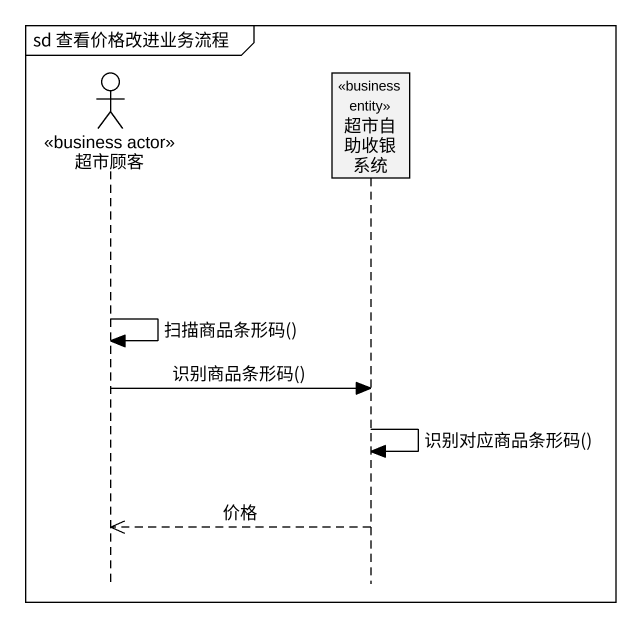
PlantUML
@startuml
mainframe sd 查看价格改进业务流程
hide footbox
actor 超市顾客 <<business actor>>
participant 超市自助收银系统 <<business entity>>

超市顾客 -> 超市顾客 : 扫描商品条形码()
超市顾客 -> 超市自助收银系统 : 识别商品条形码()
超市自助收银系统 -> 超市自助收银系统 : 识别对应商品条形码()
超市自助收银系统 -->> 超市顾客 : 价格
@enduml
